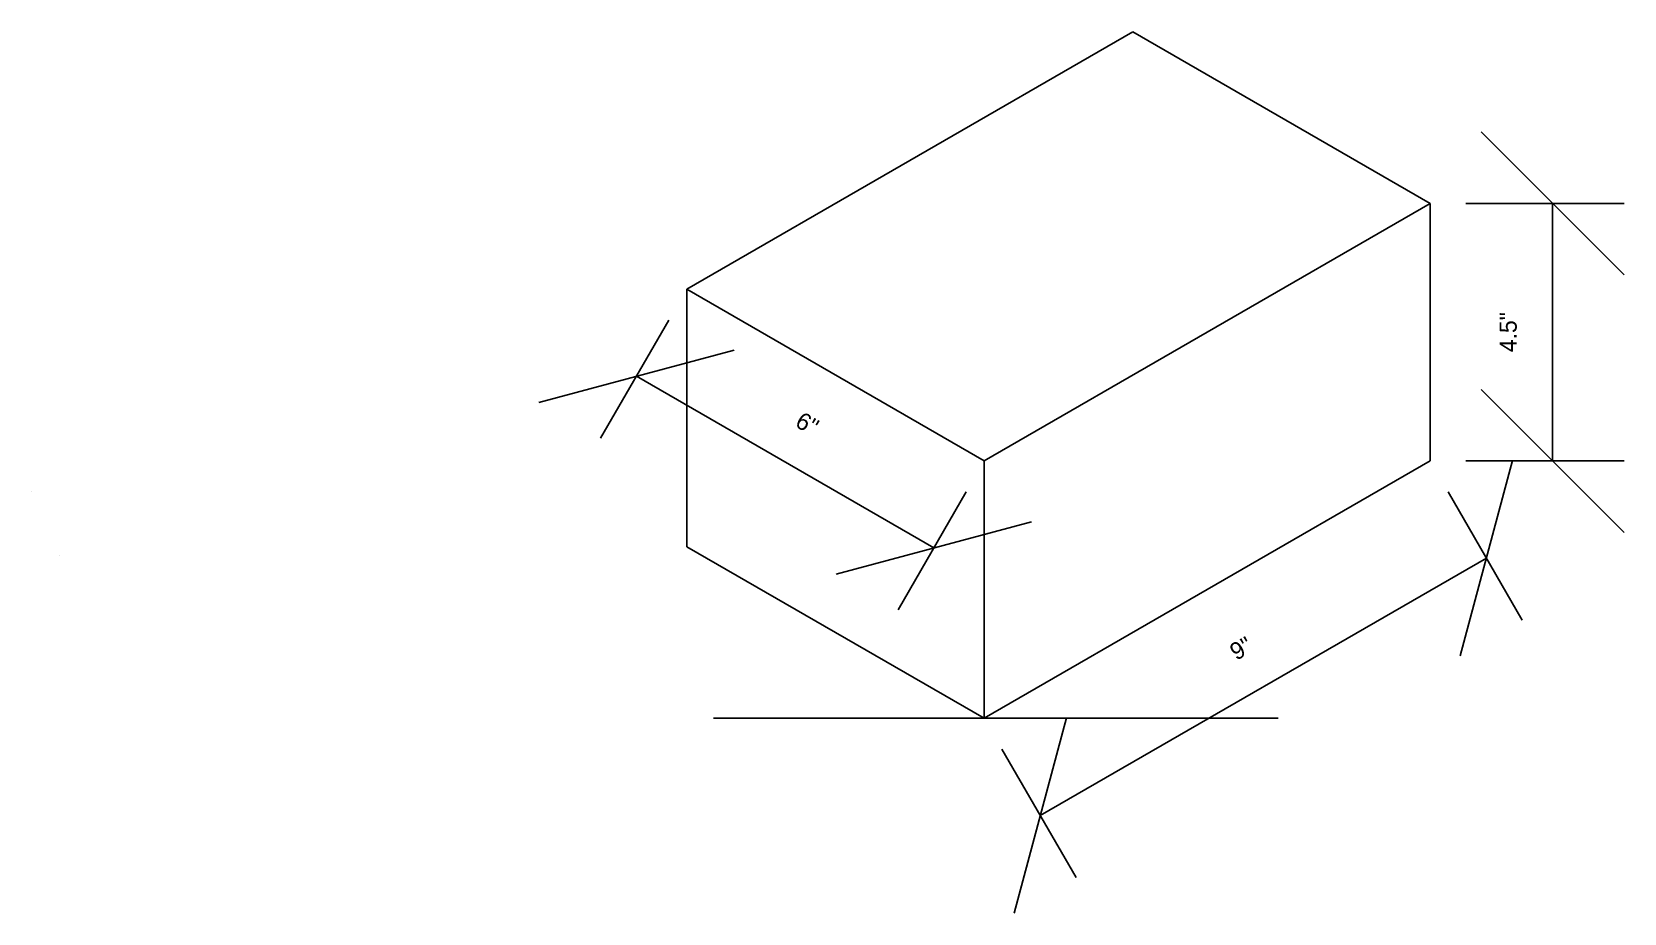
# Model space of a CAD drawing. Header units: feet. Extents: x 1696.7 to 1724.6, y 736.2 to 751.6.
import ezdxf

# ---------------------------------------------------------------- set-up
doc = ezdxf.new("R2010")
doc.units = ezdxf.units.FT
doc.dimstyles.new('ISO-25', dxfattribs={"dimtxt": 0.3, "dimasz": 2.5, "dimexe": 1.25, "dimexo": 0.625, "dimtad": 1, "dimtoh": 1, "dimdec": 1, "dimlunit": 3, "dimtxsty": 'Standard', "dimblk": 'OBLIQUE', "dimcen": 2.5, "dimadec": 0, "dimazin": 0, "dimtfac": 1, "dimtdec": 1, "dimtmove": 0, "dimatfit": 3, "dimldrblk": 'OBLIQUE', "dimfxl": 1, "dimarcsym": 0})

# ---------------------------------------------------------------- blocks, each defined once
blk = doc.blocks.new('_Oblique')
at = {"color": 0, "linetype": 'ByBlock', "lineweight": -2}
blk.add_line((-0.5, -0.5), (0.5, 0.5), dxfattribs=at)
blk = doc.blocks.new('*D4')
at = {"color": 0, "lineweight": -2}
for p, q in [((1721.489, 743.552), (1722.782, 741.311)), ((1722.157, 742.394), (1714.363, 737.894)), ((1713.694, 739.052), (1714.988, 736.811))]:
    blk.add_line(p, q, dxfattribs=at)
at = {"layer": 'Defpoints', "color": 0}
for p in [(1721.176, 744.093), (1713.382, 739.593), (1714.363, 737.894)]:
    blk.add_point(p, dxfattribs=at)
at = {"color": 0, "lineweight": -2, "xscale": 2.5, "yscale": 2.5, "zscale": 2.5}
for p, rotation in [((1722.157, 742.394), 30.00000000000014), ((1714.363, 737.894), 210.0000000000001)]:
    blk.add_blockref('_Oblique', p, dxfattribs=dict(at, rotation=rotation))
at = {"color": 0, "insert": (1717.873, 740.815), "char_height": 0.3, "attachment_point": 5, "rotation": 30}
blk.add_mtext('9"', dxfattribs=at)
blk = doc.blocks.new('*D5')
at = {"color": 0, "lineweight": -2}
for p, q in [((1721.801, 748.593), (1724.565, 748.593)), ((1723.315, 748.593), (1723.315, 744.093)), ((1721.801, 744.093), (1724.565, 744.093))]:
    blk.add_line(p, q, dxfattribs=at)
at = {"layer": 'Defpoints', "color": 0}
for p in [(1721.176, 748.593), (1721.176, 744.093), (1723.315, 744.093)]:
    blk.add_point(p, dxfattribs=at)
at = {"color": 0, "lineweight": -2, "xscale": 2.5, "yscale": 2.5, "zscale": 2.5}
for p, rotation in [((1723.315, 748.593), 90), ((1723.315, 744.093), 270)]:
    blk.add_blockref('_Oblique', p, dxfattribs=dict(at, rotation=rotation))
at = {"color": 0, "insert": (1722.54, 746.343), "char_height": 0.3, "attachment_point": 5, "rotation": 90}
blk.add_mtext('4.5"', dxfattribs=at)
blk = doc.blocks.new('*D6')
at = {"color": 0, "lineweight": -2}
for p, q in [((1707.873, 746.552), (1706.682, 744.489)), ((1707.307, 745.571), (1712.503, 742.571)), ((1713.069, 743.552), (1711.878, 741.489))]:
    blk.add_line(p, q, dxfattribs=at)
at = {"layer": 'Defpoints', "color": 0}
for p in [(1708.186, 747.093), (1713.382, 744.093), (1712.503, 742.571)]:
    blk.add_point(p, dxfattribs=at)
at = {"color": 0, "lineweight": -2, "xscale": 2.5, "yscale": 2.5, "zscale": 2.5}
for p, rotation in [((1707.307, 745.571), 149.9999999999995), ((1712.503, 742.571), 329.9999999999994)]:
    blk.add_blockref('_Oblique', p, dxfattribs=dict(at, rotation=rotation))
at = {"color": 0, "insert": (1710.292, 744.742), "char_height": 0.3, "attachment_point": 5, "rotation": 330}
blk.add_mtext('6"', dxfattribs=at)

msp = doc.modelspace()

# ---------------------------------------------------------------- linework, layer by layer
for p, q in [((1708.186, 747.093), (1715.98, 751.593)), ((1715.98, 751.593), (1721.176, 748.593)), ((1713.382, 744.093), (1721.176, 748.593)), ((1721.176, 748.593), (1721.176, 744.093)), ((1708.186, 742.593), (1708.186, 747.093)), ((1708.186, 747.093), (1713.382, 744.093)), ((1713.382, 739.593), (1721.176, 744.093)), ((1713.382, 739.593), (1713.382, 744.093)), ((1721.176, 744.093), (1713.382, 739.593)), ((1696.744, 743.556), (1696.744, 743.556)), ((1713.382, 739.593), (1708.186, 742.593)), ((1697.226, 742.437), (1697.226, 742.437)), ((1708.656, 739.593), (1718.517, 739.593)), ((1708.656, 739.593), (1713.382, 739.593))]:
    msp.add_line(p, q)
at = {"color": 2}
for p, q in [((1708.186, 747.093), (1715.98, 751.593)), ((1715.98, 751.593), (1721.176, 748.593))]:
    msp.add_line(p, q, dxfattribs=at)
at = {"color": 3}
for p, q in [((1721.176, 748.593), (1713.382, 744.093)), ((1721.176, 748.593), (1721.176, 744.093)), ((1721.176, 744.093), (1713.382, 739.593))]:
    msp.add_line(p, q, dxfattribs=at)
at = {"color": 1}
for p, q in [((1708.186, 742.593), (1708.186, 747.093)), ((1708.186, 747.093), (1713.382, 744.093)), ((1713.382, 744.093), (1713.382, 739.593)), ((1708.186, 742.593), (1713.382, 739.593))]:
    msp.add_line(p, q, dxfattribs=at)

# ---------------------------------------------------------------- dimensions: what is measured, and where the dimension line sits
for p1, p2, distance, picture, middle in [((1721.176, 748.593), (1721.176, 744.093), 2.139, '*D5', (1722.54, 746.343)), ((1721.176, 744.093), (1713.382, 739.593), 1.963, '*D4', (1717.873, 740.815))]:
    dim = msp.add_aligned_dim(p1=p1, p2=p2, distance=distance, dimstyle='ISO-25')
    dim.commit()
    dim.dimension.update_dxf_attribs({"geometry": picture, "text_midpoint": middle})
at = {"color": 3}
dim = msp.add_aligned_dim(p1=(1708.186, 747.093), p2=(1713.382, 744.093), distance=-1.758, dimstyle='ISO-25', dxfattribs=at)
dim.commit()
dim.dimension.update_dxf_attribs({"geometry": '*D6', "text_midpoint": (1710.292, 744.742)})

doc.saveas('drawing.dxf')
